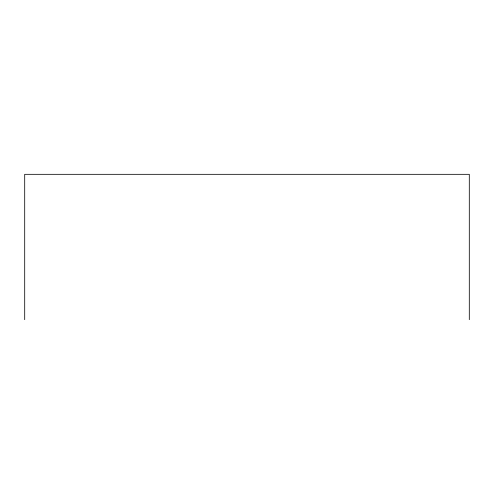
<?xml version="1.0" encoding="UTF-8"?>
<svg xmlns="http://www.w3.org/2000/svg" width="494" height="494" viewBox="0 0 494 494"><rect width="100%" height="100%" fill="white"/><g stroke="black" fill="none" stroke-linecap="round" stroke-linejoin="round"><path stroke-width="0.74" d="M469.3 319.674L469.3 174.326L24.7 174.326L24.7 319.674"/></g></svg>
